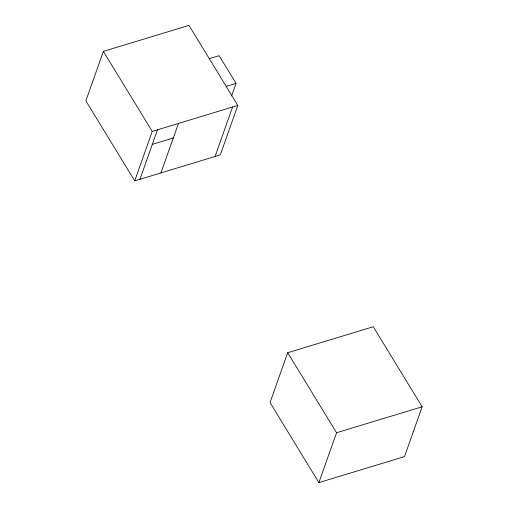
<?xml version="1.0" encoding="UTF-8"?>
<svg xmlns="http://www.w3.org/2000/svg" width="508" height="508" viewBox="0 0 508 508"><rect width="100%" height="100%" fill="white"/><g stroke="black" fill="none" stroke-linecap="round" stroke-linejoin="round"><path stroke-width="0.76" d="M103.378 51.378L85.858 100.851L134.715 180.88L220.301 154.896L237.814 105.429L188.963 25.4L103.378 51.378L152.235 131.413L134.715 180.88M139.96 179.286L157.48 129.819M160.934 172.917L178.454 123.45M231.61 95.948L236.055 83.401L219.126 55.677L209.271 58.668M215.055 156.489L232.569 107.023M287.699 352.717L270.046 402.571L318.903 482.6L404.489 456.622L422.142 406.768L373.285 326.739L287.699 352.717L336.556 432.746L318.903 482.6M226.193 86.392L236.055 83.401M152.235 131.413L237.814 105.429M152.324 144.367L173.298 137.998M336.556 432.746L422.142 406.768"/></g></svg>
